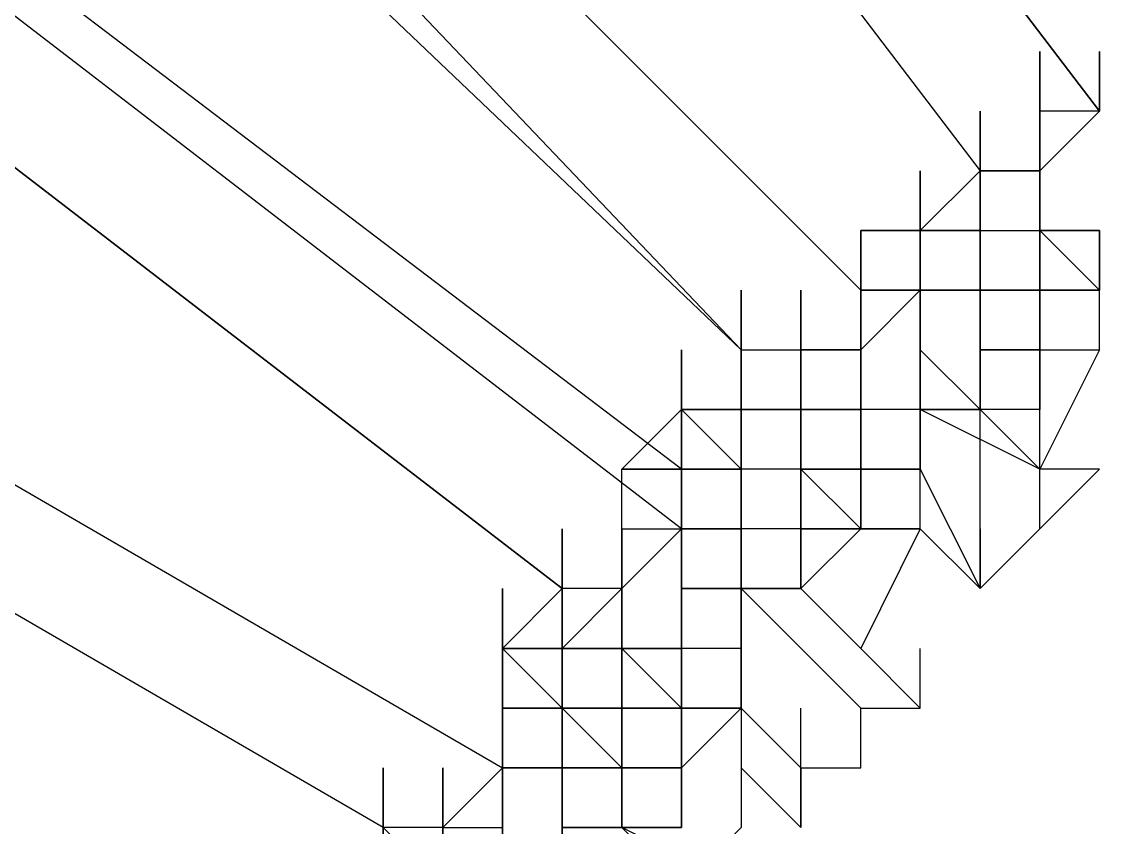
# Model space of a CAD drawing. Header units: inches. Extents: x 3324238 to 135265466, y -1036581 to 20094598.
# Drawn here: x 3353508.672 to 3353510.127, y -519252.719 to -519251.631 of the extents above; entities that cross this region are included whole.
import ezdxf

# ---------------------------------------------------------------- set-up
doc = ezdxf.new("R2010")
doc.units = ezdxf.units.IN
doc.header["$MEASUREMENT"] = 0
doc.layers.add('PDF_Geometry', color=7, linetype='Continuous')

msp = doc.modelspace()

# ---------------------------------------------------------------- linework, layer by layer
at = {"layer": 'PDF_Geometry', "color": 32, "lineweight": 13, "true_color": 0xdd6e00}
for points in [[(3353522.7765, -519332.0817), (3353522.7765, -519254.4915, 1.00015), (3353499.8943, -519254.4915)], [(3353517.2977, -519332.0817), (3353517.2977, -519254.4915, 1.002038), (3353505.3731, -519254.4915), (3353505.3731, -519332.0817)], [(3353516.8143, -519332.0817), (3353516.8143, -519254.4915, 1.000988), (3353505.8566, -519254.4915), (3353505.8566, -519332.0817)]]:
    msp.add_lwpolyline(points, format="xyb", dxfattribs=at)
at = {"layer": 'PDF_Geometry', "lineweight": 25}
for points in [[(3353510.1269, -519251.6715), (3353510.1269, -519251.7521), (3353508.8377, -519250.0601), (3353508.8377, -519249.9795), (3353508.8377, -519250.0601), (3353510.1269, -519251.7521)], [(3353508.6766, -519250.1406), (3353509.9657, -519251.8326)], [(3353508.6766, -519250.1406), (3353509.9657, -519251.8326)], [(3353509.8046, -519251.9132), (3353509.8046, -519251.9938), (3353508.1931, -519250.3824), (3353508.1931, -519250.3018), (3353508.1931, -519250.3824), (3353508.1931, -519250.3018), (3353508.1931, -519250.2212)], [(3353509.6434, -519252.2355), (3353509.6434, -519252.1549), (3353509.6434, -519252.2355), (3353509.5629, -519252.2355), (3353509.5629, -519252.1549), (3353509.4823, -519252.2355), (3353509.5629, -519252.2355), (3353509.5629, -519252.1549), (3353509.6434, -519252.1549), (3353509.6434, -519252.0743), (3353509.6434, -519252.1549), (3353509.724, -519252.1549), (3353509.724, -519252.2355), (3353509.724, -519252.1549), (3353509.8046, -519252.1549), (3353509.8046, -519252.2355), (3353509.724, -519252.2355), (3353509.724, -519252.1549), (3353509.6434, -519252.1549), (3353509.6434, -519252.0743), (3353509.6434, -519252.1549), (3353509.6434, -519252.0743), (3353508.032, -519250.3824)], [(3353509.8046, -519251.9938), (3353508.1931, -519250.3823)], [(3353509.5629, -519252.3966), (3353509.5629, -519252.4772), (3353509.5629, -519252.5578), (3353509.5629, -519252.4772), (3353509.5629, -519252.5578), (3353509.5629, -519252.4772), (3353509.5629, -519252.5578), (3353509.5629, -519252.4772), (3353509.5629, -519252.3966), (3353509.5629, -519252.3161), (3353509.5629, -519252.2355), (3353509.5629, -519252.3161), (3353509.5629, -519252.2355), (3353509.5629, -519252.1549), (3353509.5629, -519252.0743), (3353509.5629, -519252.1549), (3353509.5629, -519252.0743), (3353509.5629, -519252.1549), (3353509.6434, -519252.1549), (3353509.6434, -519252.2355), (3353509.6434, -519252.1549), (3353509.6434, -519252.0743), (3353509.6434, -519251.9938), (3353509.6434, -519252.0743), (3353509.6434, -519252.1549), (3353509.6434, -519252.0743), (3353509.6434, -519251.9938), (3353509.6434, -519252.0743), (3353509.6434, -519251.9938), (3353509.6434, -519252.0743), (3353509.6434, -519252.1549), (3353509.6434, -519252.0743), (3353507.9514, -519250.4629)], [(3353509.5629, -519252.0743), (3353509.5629, -519252.1549), (3353509.5629, -519252.2355), (3353509.5629, -519252.1549), (3353509.5629, -519252.2355), (3353509.5629, -519252.3161), (3353509.5629, -519252.2355), (3353509.5629, -519252.3161), (3353507.468, -519250.7046)], [(3353509.5629, -519252.3161), (3353509.5629, -519252.2355), (3353507.5486, -519250.7046)], [(3353506.8234, -519251.0269), (3353506.8234, -519251.1075), (3353506.8234, -519251.0269), (3353506.8234, -519251.1075), (3353506.8234, -519251.1881), (3353509.3211, -519252.6384), (3353509.3211, -519252.7189), (3353509.3211, -519252.7995), (3353509.3211, -519252.7189), (3353509.3211, -519252.7995), (3353509.3211, -519252.7189), (3353509.3211, -519252.7995), (3353509.3211, -519252.7189), (3353509.3211, -519252.7995), (3353509.4017, -519252.7995), (3353509.4017, -519252.7189), (3353509.4017, -519252.7995), (3353509.3211, -519252.7995), (3353509.3211, -519252.8801), (3353509.3211, -519252.7995)], [(3353506.7429, -519251.1075), (3353506.8234, -519251.1075), (3353506.8234, -519251.1881), (3353509.3211, -519252.6384), (3353509.3211, -519252.5578)], [(3353509.16, -519252.7995), (3353509.16, -519252.7189), (3353506.6623, -519251.2686)], [(3353509.2406, -519252.7995), (3353509.16, -519252.7189), (3353506.6623, -519251.2686)], [(3353506.0177, -519251.7521), (3353505.9371, -519251.7521), (3353505.9371, -519251.6715), (3353505.9371, -519251.7521), (3353505.9371, -519251.8326), (3353505.9371, -519251.7521), (3353506.0177, -519251.7521), (3353506.0177, -519251.6715), (3353506.0177, -519251.7521), (3353506.0177, -519251.6715), (3353506.0983, -519251.6715), (3353506.0983, -519251.7521), (3353509.0794, -519252.9606), (3353509.16, -519252.9606), (3353509.0794, -519252.9606), (3353509.16, -519252.9606), (3353509.16, -519252.8801), (3353509.0794, -519252.8801), (3353509.0794, -519252.7995), (3353509.16, -519252.8801), (3353509.16, -519252.7995), (3353509.16, -519252.8801), (3353509.16, -519252.7995), (3353509.16, -519252.7189)], [(3353510.1269, -519251.9132), (3353510.0463, -519251.9132), (3353510.0463, -519251.8326), (3353510.0463, -519251.7521), (3353510.0463, -519251.6715), (3353510.0463, -519251.7521), (3353510.0463, -519251.8326), (3353510.0463, -519251.9132), (3353510.0463, -519251.9938), (3353510.0463, -519252.0743), (3353510.0463, -519251.9938), (3353510.0463, -519252.0743), (3353510.0463, -519251.9938), (3353510.0463, -519252.0743), (3353510.0463, -519251.9938), (3353510.1269, -519251.9938)], [(3353510.1268, -519251.7521), (3353510.1268, -519251.6715)], [(3353509.8851, -519251.9132), (3353509.8851, -519251.9938), (3353509.8851, -519251.9132), (3353509.9657, -519251.8326), (3353509.9657, -519251.7521), (3353509.9657, -519251.8326), (3353509.9657, -519251.7521), (3353509.9657, -519251.8326), (3353509.9657, -519251.9132), (3353509.9657, -519251.8326), (3353509.9657, -519251.9132), (3353510.0463, -519251.9132), (3353510.0463, -519251.9938), (3353510.0463, -519251.9132), (3353510.0463, -519251.9938), (3353510.0463, -519252.0743), (3353510.0463, -519251.9938), (3353510.0463, -519251.9132), (3353510.0463, -519251.9938), (3353510.0463, -519252.0743), (3353510.0463, -519251.9938), (3353510.0463, -519251.9132), (3353510.0463, -519251.8326), (3353509.9657, -519251.8326), (3353509.9657, -519251.9132), (3353510.0463, -519251.9132), (3353510.0463, -519251.8326), (3353510.0463, -519251.9132), (3353510.0463, -519251.8326), (3353510.0463, -519251.9132), (3353510.0463, -519251.9938), (3353510.0463, -519252.0743), (3353510.0463, -519251.9938), (3353510.0463, -519252.0743), (3353510.0463, -519251.9938)], [(3353509.9657, -519251.7521), (3353509.9657, -519251.8326), (3353509.9657, -519251.9132), (3353509.8851, -519251.9132), (3353509.8851, -519251.9938), (3353509.8851, -519251.9132), (3353509.8851, -519251.9938), (3353509.8851, -519251.9132), (3353509.8851, -519251.9938), (3353509.9657, -519251.9938), (3353509.9657, -519252.0743)], [(3353510.1269, -519252.2355), (3353510.0463, -519252.2355), (3353509.9657, -519252.1549), (3353509.9657, -519252.0743), (3353509.9657, -519251.9938), (3353509.9657, -519251.9132), (3353509.9657, -519251.8326), (3353509.9657, -519251.9132), (3353509.9657, -519251.8326), (3353509.9657, -519251.9132), (3353509.9657, -519251.8326), (3353509.9657, -519251.9132), (3353509.9657, -519251.8326), (3353509.9657, -519251.7521), (3353509.9657, -519251.8326), (3353509.9657, -519251.9132), (3353509.9657, -519251.8326), (3353509.9657, -519251.9132), (3353509.8851, -519251.9132), (3353509.8851, -519251.8326), (3353509.8851, -519251.9132), (3353509.8851, -519251.9938), (3353509.8851, -519251.9132), (3353509.8851, -519251.9938), (3353509.8851, -519251.9132), (3353509.8851, -519251.8326), (3353509.8851, -519251.9132), (3353509.8851, -519251.9938), (3353509.8851, -519251.9132), (3353509.8851, -519251.9938), (3353509.8851, -519251.9132), (3353509.9657, -519251.8326), (3353509.9657, -519251.9132), (3353510.0463, -519251.9132), (3353510.0463, -519251.9938), (3353509.9657, -519251.9938), (3353510.0463, -519251.9938), (3353510.0463, -519252.0743), (3353510.0463, -519251.9938), (3353510.0463, -519251.9132), (3353510.0463, -519251.9938), (3353510.0463, -519252.0743), (3353510.1269, -519252.0743)], [(3353509.9657, -519251.8326), (3353509.9657, -519251.7521)], [(3353509.9657, -519251.8326), (3353509.9657, -519251.7521)], [(3353509.9657, -519251.8326), (3353509.9657, -519251.7521)], [(3353509.9657, -519251.9132), (3353509.9657, -519251.8326), (3353509.9657, -519251.7521)], [(3353509.9657, -519251.8326), (3353509.9657, -519251.7521)], [(3353510.1269, -519251.7521), (3353510.0463, -519251.8326), (3353510.1269, -519251.7521), (3353510.0463, -519251.7521), (3353510.0463, -519251.8326), (3353510.0463, -519251.7521), (3353510.0463, -519251.8326), (3353510.0463, -519251.9132), (3353510.0463, -519251.8326), (3353510.0463, -519251.9132), (3353510.0463, -519251.9938), (3353510.0463, -519251.9132), (3353510.0463, -519251.9938), (3353510.0463, -519252.0743), (3353510.0463, -519251.9938), (3353510.0463, -519252.0743), (3353510.0463, -519251.9938), (3353510.0463, -519251.9132), (3353510.0463, -519251.8326), (3353510.0463, -519251.9132), (3353510.1269, -519251.9132)], [(3353510.0463, -519251.8326), (3353510.0463, -519251.7521)], [(3353510.0463, -519251.9938), (3353510.0463, -519251.9132), (3353510.0463, -519251.8326), (3353510.0463, -519251.7521)], [(3353510.0463, -519251.8326), (3353510.0463, -519251.7521)], [(3353510.0463, -519251.8326), (3353510.0463, -519251.9132), (3353510.0463, -519251.9938), (3353510.0463, -519252.0743), (3353510.1269, -519252.0743), (3353510.0463, -519252.2355), (3353509.8851, -519252.1549), (3353509.8046, -519252.1549), (3353509.724, -519252.1549), (3353509.724, -519252.2355), (3353509.724, -519252.3161), (3353509.724, -519252.3966), (3353509.724, -519252.3161), (3353509.724, -519252.2355), (3353509.6434, -519252.2355), (3353509.6434, -519252.3161), (3353509.6434, -519252.3966), (3353509.6434, -519252.3161), (3353509.6434, -519252.2355), (3353509.6434, -519252.3161), (3353509.6434, -519252.2355), (3353509.6434, -519252.3161), (3353509.6434, -519252.2355), (3353509.6434, -519252.1549), (3353509.6434, -519252.2355), (3353509.6434, -519252.1549), (3353509.6434, -519252.2355)], [(3353509.8851, -519252.5578), (3353509.8046, -519252.4772), (3353509.724, -519252.3966), (3353509.724, -519252.3161), (3353509.724, -519252.3966), (3353509.724, -519252.3161), (3353509.724, -519252.2355), (3353509.724, -519252.3161), (3353509.724, -519252.2355), (3353509.724, -519252.1549), (3353509.724, -519252.2355), (3353509.724, -519252.1549), (3353509.724, -519252.2355), (3353509.8046, -519252.2355), (3353509.8046, -519252.3161), (3353509.724, -519252.3161), (3353509.8046, -519252.3161), (3353509.8046, -519252.2355), (3353509.8046, -519252.1549), (3353509.8046, -519252.2355), (3353509.8046, -519252.3161), (3353509.8046, -519252.2355), (3353509.8046, -519252.1549), (3353509.8046, -519252.0743), (3353509.8046, -519252.1549), (3353509.8046, -519252.2355), (3353509.8046, -519252.3161), (3353509.8046, -519252.2355), (3353509.8046, -519252.3161), (3353509.8046, -519252.2355), (3353509.8046, -519252.1549), (3353509.8046, -519252.0743), (3353509.8046, -519251.9938), (3353509.8851, -519251.9938), (3353509.8851, -519251.9132), (3353509.9657, -519251.9132), (3353509.9657, -519251.9938), (3353509.9657, -519251.9132), (3353509.9657, -519251.8326), (3353509.9657, -519251.9132), (3353509.8851, -519251.9132), (3353509.8851, -519251.8326), (3353509.8851, -519251.9132), (3353509.8851, -519251.8326), (3353509.8851, -519251.9132), (3353509.8851, -519251.8326), (3353509.8851, -519251.9132), (3353509.8851, -519251.8326)], [(3353509.9657, -519251.9132), (3353509.9657, -519251.9938), (3353509.8851, -519251.9938), (3353509.8851, -519251.9132), (3353509.8851, -519251.9938), (3353509.8851, -519251.9132), (3353509.8851, -519251.9938), (3353509.8851, -519251.9132), (3353509.8851, -519251.8326), (3353509.8851, -519251.9132), (3353509.8851, -519251.8326), (3353509.8851, -519251.9132), (3353509.8851, -519251.9938), (3353509.8851, -519251.9132), (3353509.8851, -519251.9938), (3353509.8851, -519251.9132), (3353509.8851, -519251.9938), (3353509.9657, -519251.9938), (3353509.9657, -519252.0743), (3353509.9657, -519252.1549), (3353509.9657, -519252.0743), (3353510.0463, -519252.0743), (3353510.0463, -519251.9938), (3353510.0463, -519252.0743), (3353510.0463, -519251.9938), (3353510.0463, -519252.0743), (3353510.0463, -519251.9938), (3353510.0463, -519252.0743), (3353509.9657, -519252.0743), (3353509.9657, -519252.1549), (3353509.9657, -519252.0743), (3353509.9657, -519252.1549), (3353509.8851, -519252.1549), (3353509.8851, -519252.0743), (3353509.8851, -519252.1549), (3353509.8851, -519252.0743), (3353509.8851, -519252.1549), (3353509.8851, -519252.0743), (3353509.8851, -519252.1549), (3353509.8851, -519252.2355)], [(3353509.8851, -519251.9938), (3353509.8851, -519251.9132), (3353509.8851, -519251.8326)], [(3353509.8851, -519251.9938), (3353509.8851, -519251.9132), (3353509.8851, -519251.8326)], [(3353509.9657, -519251.9132), (3353509.9657, -519251.8326)], [(3353509.9657, -519251.9132), (3353509.9657, -519251.8326)], [(3353509.9657, -519251.9132), (3353509.9657, -519251.8326)], [(3353509.9657, -519251.9132), (3353509.9657, -519251.8326)], [(3353509.9657, -519251.9132), (3353509.9657, -519251.8326)], [(3353509.9657, -519251.8326), (3353510.0463, -519251.8326), (3353509.9657, -519251.8326)], [(3353509.9657, -519251.9132), (3353509.9657, -519251.8326)], [(3353510.0463, -519251.9132), (3353510.1269, -519251.9938), (3353510.0463, -519251.9938), (3353510.0463, -519251.9132), (3353510.0463, -519251.9938), (3353510.0463, -519252.0743), (3353510.0463, -519251.9938), (3353510.0463, -519251.9132), (3353510.0463, -519251.9938), (3353510.0463, -519251.9132), (3353510.0463, -519251.9938), (3353510.0463, -519251.9132), (3353510.0463, -519251.8326), (3353510.0463, -519251.9132), (3353510.0463, -519251.8326), (3353510.0463, -519251.9132), (3353510.1269, -519251.9132), (3353510.1269, -519251.9938), (3353510.1269, -519251.9132)], [(3353509.8046, -519251.9938), (3353509.8046, -519251.9132)], [(3353509.8046, -519251.9938), (3353509.8046, -519251.9132)], [(3353509.8046, -519251.9132), (3353509.8851, -519251.9132), (3353509.8046, -519251.9132)], [(3353509.8046, -519251.9938), (3353509.8046, -519251.9132)], [(3353509.8046, -519251.9938), (3353509.8046, -519251.9132)], [(3353509.8046, -519252.0743), (3353509.8046, -519251.9938), (3353509.8046, -519251.9132), (3353509.8046, -519251.9938)], [(3353509.8046, -519251.9938), (3353509.8046, -519251.9132)], [(3353509.8046, -519251.9938), (3353509.8046, -519251.9132)], [(3353509.8046, -519251.9938), (3353509.8046, -519251.9132)], [(3353509.8046, -519251.9938), (3353509.8046, -519251.9132)], [(3353509.8046, -519251.9938), (3353509.8046, -519251.9132)], [(3353509.8046, -519251.9938), (3353509.8046, -519251.9132)], [(3353509.8046, -519251.9938), (3353509.8046, -519251.9132)], [(3353509.8046, -519251.9938), (3353509.8046, -519251.9132)], [(3353509.8046, -519251.9938), (3353509.8046, -519251.9132)], [(3353509.9657, -519252.3966), (3353509.9657, -519252.3161), (3353509.9657, -519252.2355), (3353509.9657, -519252.1549), (3353509.9657, -519252.0743), (3353509.9657, -519251.9938), (3353509.9657, -519252.0743), (3353509.9657, -519252.1549), (3353509.8851, -519252.0743), (3353509.8851, -519251.9938), (3353509.8851, -519251.9132)], [(3353509.8851, -519251.9938), (3353509.8851, -519251.9132)], [(3353509.9657, -519251.9132), (3353509.8851, -519251.9132), (3353509.9657, -519251.9132)], [(3353509.8851, -519251.9132), (3353509.9657, -519251.9132), (3353509.8851, -519251.9132)], [(3353509.8851, -519251.9938), (3353509.8851, -519251.9132), (3353509.8851, -519251.9938)], [(3353509.8851, -519251.9938), (3353509.8851, -519251.9132)], [(3353509.8851, -519251.9132), (3353509.9657, -519251.9132)], [(3353509.9657, -519251.9132), (3353509.8851, -519251.9132), (3353509.8851, -519251.9938), (3353509.8851, -519251.9132), (3353509.8851, -519251.9938), (3353509.8851, -519251.9132)], [(3353509.9657, -519251.9938), (3353509.9657, -519251.9132)], [(3353509.9657, -519252.0743), (3353509.9657, -519251.9938), (3353509.9657, -519251.9132)], [(3353510.1269, -519251.9938), (3353510.0463, -519251.9938), (3353510.0463, -519251.9132), (3353510.0463, -519251.9938), (3353510.1269, -519251.9938)], [(3353510.0463, -519251.9938), (3353510.0463, -519251.9132)], [(3353510.0463, -519251.9938), (3353510.0463, -519251.9132)], [(3353510.0463, -519252.0744), (3353510.0463, -519251.9938), (3353510.0463, -519251.9132)], [(3353510.0463, -519251.9938), (3353510.0463, -519251.9132)], [(3353509.2406, -519252.7995), (3353509.2406, -519252.7189), (3353509.3211, -519252.7189), (3353509.3211, -519252.6384), (3353509.4017, -519252.6384), (3353509.4017, -519252.7189), (3353509.4017, -519252.7995), (3353509.4017, -519252.7189), (3353509.4017, -519252.6384), (3353509.3211, -519252.6384), (3353509.2406, -519252.7189), (3353509.3211, -519252.7189), (3353509.3211, -519252.6384), (3353509.3211, -519252.7189), (3353509.3211, -519252.6384), (3353509.3211, -519252.5578), (3353509.3211, -519252.6384), (3353509.3211, -519252.5578), (3353509.4017, -519252.5578), (3353509.4017, -519252.4772), (3353509.4017, -519252.5578), (3353509.4017, -519252.4772), (3353509.4017, -519252.5578), (3353509.4017, -519252.4772), (3353509.4017, -519252.3966), (3353509.4017, -519252.4772), (3353509.4823, -519252.4772), (3353509.5629, -519252.4772), (3353509.5629, -519252.3966), (3353509.5629, -519252.4772), (3353509.5629, -519252.5578), (3353509.5629, -519252.4772), (3353509.5629, -519252.5578), (3353509.5629, -519252.4772), (3353509.5629, -519252.5578), (3353509.5629, -519252.6384), (3353509.5629, -519252.5578), (3353509.5629, -519252.4772), (3353509.5629, -519252.5578), (3353509.5629, -519252.6384), (3353509.5629, -519252.5578), (3353509.4823, -519252.5578), (3353509.5629, -519252.5578), (3353509.5629, -519252.4772), (3353509.5629, -519252.3966), (3353509.5629, -519252.4772), (3353509.5629, -519252.5578), (3353509.5629, -519252.4772), (3353509.5629, -519252.3966), (3353509.6434, -519252.3966), (3353509.6434, -519252.3161), (3353509.6434, -519252.2355), (3353509.6434, -519252.3161), (3353509.6434, -519252.2355), (3353509.6434, -519252.1549), (3353509.6434, -519252.0743), (3353509.6434, -519252.1549), (3353509.6434, -519252.0743), (3353509.6434, -519252.1549), (3353509.6434, -519252.0743), (3353509.6434, -519251.9938)], [(3353509.8851, -519252.3161), (3353509.8851, -519252.2355), (3353509.8046, -519252.2355), (3353509.8046, -519252.3161), (3353509.724, -519252.2355), (3353509.724, -519252.1549), (3353509.724, -519252.2355), (3353509.724, -519252.1549), (3353509.8046, -519252.1549), (3353509.8046, -519252.2355), (3353509.8046, -519252.1549), (3353509.724, -519252.1549), (3353509.6434, -519252.1549), (3353509.6434, -519252.0743), (3353509.6434, -519251.9938), (3353509.6434, -519252.0743), (3353509.6434, -519252.1549), (3353509.6434, -519252.2355), (3353509.6434, -519252.1549), (3353509.6434, -519252.2355), (3353509.6434, -519252.1549), (3353509.6434, -519252.2355), (3353509.5629, -519252.2355), (3353509.5629, -519252.1549), (3353509.5629, -519252.2355), (3353509.5629, -519252.3161), (3353509.5629, -519252.2355), (3353509.5629, -519252.3161), (3353509.5629, -519252.2355), (3353509.6434, -519252.2355), (3353509.5629, -519252.2355), (3353509.5629, -519252.3161), (3353509.5629, -519252.2355), (3353509.5629, -519252.3161), (3353509.5629, -519252.2355), (3353509.5629, -519252.3161), (3353509.5629, -519252.3966), (3353509.5629, -519252.3161)], [(3353509.6434, -519252.0743), (3353509.6434, -519251.9938)], [(3353509.724, -519252.1549), (3353509.724, -519252.2355), (3353509.724, -519252.3161), (3353509.724, -519252.3966), (3353509.8046, -519252.3161), (3353509.8046, -519252.2355), (3353509.8046, -519252.1549), (3353509.8046, -519252.0743), (3353509.8046, -519251.9938)], [(3353509.724, -519252.0743), (3353509.724, -519251.9938)], [(3353509.724, -519252.0743), (3353509.724, -519251.9938)], [(3353509.724, -519252.0743), (3353509.724, -519251.9938)], [(3353509.724, -519252.0743), (3353509.724, -519251.9938)], [(3353509.724, -519252.0743), (3353509.724, -519251.9938)], [(3353509.9657, -519252.3161), (3353509.9657, -519252.3966), (3353510.0463, -519252.3161), (3353510.0463, -519252.2355), (3353510.0463, -519252.1549), (3353509.9657, -519252.1549), (3353509.9657, -519252.0743), (3353509.9657, -519251.9938), (3353509.9657, -519252.0743), (3353509.9657, -519252.1549), (3353509.8851, -519252.1549), (3353509.8851, -519252.0743), (3353509.8851, -519252.1549), (3353509.8046, -519252.1549), (3353509.8046, -519252.0743)], [(3353509.8851, -519252.1549), (3353509.8851, -519252.0743), (3353509.8851, -519251.9938), (3353509.8046, -519252.0743)], [(3353509.8046, -519251.9938), (3353509.8851, -519251.9938), (3353509.8046, -519251.9938)], [(3353509.8046, -519252.0743), (3353509.8046, -519251.9938)], [(3353509.8046, -519252.1549), (3353509.8046, -519252.0743), (3353509.8046, -519251.9938)], [(3353509.8046, -519252.0743), (3353509.8046, -519251.9938)], [(3353509.8046, -519252.0743), (3353509.8046, -519251.9938)], [(3353509.8851, -519251.9938), (3353509.8046, -519251.9938), (3353509.8046, -519252.0743)], [(3353509.8046, -519252.0743), (3353509.8046, -519251.9938)], [(3353509.8046, -519252.0743), (3353509.8046, -519251.9938)], [(3353509.8851, -519251.9938), (3353509.8046, -519251.9938)], [(3353509.8046, -519252.0743), (3353509.8046, -519251.9938)], [(3353509.8046, -519252.0743), (3353509.8046, -519251.9938)], [(3353509.8851, -519252.0743), (3353509.8851, -519251.9938)], [(3353509.9657, -519252.0743), (3353509.9657, -519251.9938)], [(3353509.9657, -519252.1549), (3353509.9657, -519252.0743), (3353509.9657, -519251.9938)], [(3353510.0463, -519252.1549), (3353510.0463, -519252.0743), (3353510.0463, -519251.9938)], [(3353510.0463, -519252.0744), (3353510.0463, -519251.9938)], [(3353510.0463, -519251.9938), (3353510.0463, -519252.0743), (3353510.0463, -519251.9938)], [(3353510.0463, -519252.0744), (3353510.0463, -519251.9938)], [(3353510.1268, -519252.0743), (3353510.1268, -519251.9938)], [(3353509.6434, -519252.1549), (3353509.6434, -519252.0743)], [(3353509.6434, -519252.1549), (3353509.6434, -519252.0743), (3353509.6434, -519252.1549)], [(3353509.6434, -519252.1549), (3353509.6434, -519252.0743)], [(3353509.6434, -519252.1549), (3353509.6434, -519252.0743)], [(3353509.6434, -519252.0743), (3353509.724, -519252.0743)], [(3353509.6434, -519252.1549), (3353509.6434, -519252.0743), (3353509.6434, -519252.1549)], [(3353509.6434, -519252.1549), (3353509.6434, -519252.0743)], [(3353509.6434, -519252.1549), (3353509.6434, -519252.0744)], [(3353509.6434, -519252.1549), (3353509.6434, -519252.0744)], [(3353509.724, -519252.1549), (3353509.724, -519252.0743)], [(3353509.724, -519252.1549), (3353509.724, -519252.0743)], [(3353509.8046, -519252.0743), (3353509.724, -519252.0743)], [(3353509.724, -519252.0743), (3353509.8046, -519252.0743)], [(3353509.8046, -519252.1549), (3353509.8046, -519252.0743)], [(3353509.8046, -519252.1549), (3353509.8046, -519252.0743)], [(3353509.8046, -519252.1549), (3353509.8046, -519252.0743)], [(3353509.8851, -519252.1549), (3353509.8851, -519252.0743)], [(3353509.8851, -519252.1549), (3353509.8851, -519252.0743)], [(3353509.8851, -519252.1549), (3353509.8851, -519252.0743)], [(3353509.8851, -519252.1549), (3353509.8851, -519252.0743)], [(3353509.8851, -519252.1549), (3353509.8851, -519252.0743)], [(3353509.8851, -519252.1549), (3353509.8851, -519252.0743)], [(3353509.8851, -519252.1549), (3353509.8851, -519252.0743)], [(3353509.8851, -519252.1549), (3353509.8851, -519252.0743)], [(3353509.8851, -519252.1549), (3353509.8851, -519252.0743)], [(3353509.8851, -519252.1549), (3353509.8851, -519252.0743)], [(3353509.9657, -519252.1549), (3353509.9657, -519252.0743)], [(3353509.9657, -519252.1549), (3353509.9657, -519252.0743)], [(3353509.9657, -519252.1549), (3353509.9657, -519252.0743)], [(3353509.5629, -519252.2355), (3353509.5629, -519252.1549)], [(3353509.6434, -519252.1549), (3353509.5629, -519252.1549), (3353509.6434, -519252.1549)], [(3353509.5629, -519252.2355), (3353509.5629, -519252.1549)], [(3353509.5629, -519252.1549), (3353509.6434, -519252.2355)], [(3353509.6434, -519252.2355), (3353509.6434, -519252.1549)], [(3353509.6434, -519252.2355), (3353509.6434, -519252.1549)], [(3353509.6434, -519252.1549), (3353509.724, -519252.1549)], [(3353509.6434, -519252.2355), (3353509.6434, -519252.1549)], [(3353509.724, -519252.2355), (3353509.724, -519252.1549)], [(3353509.724, -519252.2355), (3353509.724, -519252.1549)], [(3353509.8046, -519252.3161), (3353509.8046, -519252.2355), (3353509.724, -519252.2355), (3353509.724, -519252.3161), (3353509.724, -519252.3966), (3353509.724, -519252.3161), (3353509.8046, -519252.3161), (3353509.8046, -519252.2355), (3353509.8046, -519252.1549), (3353509.8046, -519252.2355), (3353509.8046, -519252.1549), (3353509.8046, -519252.2355), (3353509.8851, -519252.2355), (3353509.9657, -519252.3966), (3353509.8851, -519252.3161), (3353509.8046, -519252.4772)], [(3353509.724, -519252.2355), (3353509.724, -519252.1549)], [(3353509.724, -519252.2355), (3353509.724, -519252.1549)], [(3353509.724, -519252.2355), (3353509.724, -519252.1549)], [(3353509.724, -519252.2355), (3353509.724, -519252.1549)], [(3353509.724, -519252.1549), (3353509.724, -519252.2355)], [(3353509.8046, -519252.1549), (3353509.724, -519252.1549)], [(3353509.724, -519252.1549), (3353509.724, -519252.2355), (3353509.724, -519252.3161), (3353509.724, -519252.2355), (3353509.724, -519252.1549)], [(3353509.724, -519252.2355), (3353509.724, -519252.1549)], [(3353509.724, -519252.2355), (3353509.724, -519252.1549)], [(3353509.724, -519252.2355), (3353509.724, -519252.1549)], [(3353509.724, -519252.2355), (3353509.724, -519252.1549)], [(3353509.8046, -519252.2355), (3353509.8046, -519252.1549)], [(3353509.8046, -519252.2355), (3353509.8046, -519252.1549)], [(3353509.8046, -519252.2355), (3353509.8046, -519252.1549)], [(3353509.8046, -519252.2355), (3353509.8046, -519252.1549)], [(3353509.8046, -519252.2355), (3353509.8046, -519252.1549)], [(3353509.8851, -519252.1549), (3353509.8046, -519252.1549)], [(3353509.8046, -519252.2355), (3353509.8046, -519252.1549)], [(3353509.8851, -519252.2355), (3353509.8851, -519252.1549)], [(3353509.8851, -519252.2355), (3353509.8851, -519252.1549)], [(3353509.8851, -519252.1549), (3353509.8851, -519252.2355), (3353509.8851, -519252.1549)], [(3353509.8851, -519252.1549), (3353509.9657, -519252.1549)], [(3353510.0463, -519252.1549), (3353509.9657, -519252.1549)], [(3353509.4823, -519252.2355), (3353509.5629, -519252.2355), (3353509.4823, -519252.2355)], [(3353509.4823, -519252.3161), (3353509.4823, -519252.2355)], [(3353509.4823, -519252.3161), (3353509.4823, -519252.2355)], [(3353509.5628, -519252.3161), (3353509.5628, -519252.2355)], [(3353509.5629, -519252.3966), (3353509.5629, -519252.3161), (3353509.5629, -519252.2355), (3353509.5629, -519252.3161)], [(3353509.6434, -519252.2355), (3353509.5629, -519252.2355), (3353509.6434, -519252.2355)], [(3353509.5629, -519252.2355), (3353509.5629, -519252.3161), (3353509.6434, -519252.3161)], [(3353509.5629, -519252.3161), (3353509.5629, -519252.2355)], [(3353509.5629, -519252.3161), (3353509.5629, -519252.2355)], [(3353509.5629, -519252.3966), (3353509.5629, -519252.3161), (3353509.5629, -519252.2355)], [(3353509.5629, -519252.3161), (3353509.5629, -519252.2355)], [(3353509.6434, -519252.3161), (3353509.6434, -519252.2355)], [(3353509.6434, -519252.3966), (3353509.6434, -519252.3161), (3353509.6434, -519252.3966), (3353509.724, -519252.3966), (3353509.8046, -519252.3161), (3353509.8046, -519252.2355), (3353509.8046, -519252.3161), (3353509.8046, -519252.2355), (3353509.8046, -519252.3161), (3353509.8851, -519252.3161), (3353509.8046, -519252.3161), (3353509.8046, -519252.2355), (3353509.724, -519252.2355), (3353509.724, -519252.3161), (3353509.724, -519252.2355), (3353509.724, -519252.3161), (3353509.724, -519252.3966), (3353509.724, -519252.3161), (3353509.6434, -519252.3161)], [(3353509.6434, -519252.3161), (3353509.6434, -519252.2355)], [(3353509.6434, -519252.3161), (3353509.6434, -519252.2355)], [(3353509.6434, -519252.3161), (3353509.6434, -519252.2355)], [(3353509.6434, -519252.3161), (3353509.6434, -519252.2355)], [(3353509.6434, -519252.3161), (3353509.6434, -519252.2355)], [(3353509.6434, -519252.3161), (3353509.6434, -519252.2355)], [(3353509.724, -519252.3161), (3353509.724, -519252.2355)], [(3353509.724, -519252.3161), (3353509.724, -519252.2355)], [(3353509.724, -519252.3161), (3353509.724, -519252.2355)], [(3353509.724, -519252.3161), (3353509.724, -519252.2355)], [(3353509.724, -519252.3161), (3353509.724, -519252.2355)], [(3353509.724, -519252.3161), (3353509.724, -519252.2355)], [(3353509.724, -519252.3161), (3353509.724, -519252.2355)], [(3353509.724, -519252.3966), (3353509.724, -519252.3161), (3353509.724, -519252.2355)], [(3353509.724, -519252.3161), (3353509.724, -519252.2355)], [(3353509.724, -519252.2355), (3353509.8046, -519252.2355)], [(3353509.724, -519252.3161), (3353509.724, -519252.2355)], [(3353509.724, -519252.3161), (3353509.724, -519252.2355)], [(3353509.724, -519252.3161), (3353509.724, -519252.2355)], [(3353509.724, -519252.3161), (3353509.724, -519252.2355)], [(3353509.8046, -519252.3161), (3353509.8046, -519252.2355)], [(3353509.8046, -519252.3161), (3353509.8046, -519252.2355)], [(3353509.8046, -519252.3161), (3353509.8046, -519252.2355), (3353509.8046, -519252.3161)], [(3353509.8046, -519252.3161), (3353509.8046, -519252.2355)], [(3353509.8046, -519252.3161), (3353509.8046, -519252.2355)], [(3353509.8046, -519252.3161), (3353509.8046, -519252.2355)], [(3353510.0463, -519252.3161), (3353510.0463, -519252.2355)], [(3353510.0463, -519252.3161), (3353510.1268, -519252.2355)], [(3353509.6434, -519252.3161), (3353509.6434, -519252.3966), (3353509.6434, -519252.4772), (3353509.6434, -519252.5578), (3353509.5629, -519252.5578), (3353509.5629, -519252.6384), (3353509.4823, -519252.6384), (3353509.4823, -519252.5578), (3353509.4823, -519252.4772), (3353509.4823, -519252.5578), (3353509.4823, -519252.4772), (3353509.4823, -519252.5578), (3353509.4823, -519252.4772), (3353509.4823, -519252.5578), (3353509.4823, -519252.4772), (3353509.4017, -519252.4772), (3353509.4017, -519252.5578), (3353509.4017, -519252.6384), (3353509.4017, -519252.5578), (3353509.4017, -519252.4772), (3353509.4017, -519252.3966), (3353509.4017, -519252.4772), (3353509.4017, -519252.3966), (3353509.4017, -519252.4772), (3353509.4017, -519252.3966), (3353509.4017, -519252.4772), (3353509.4017, -519252.3966), (3353509.4017, -519252.4772), (3353509.4823, -519252.3966), (3353509.4017, -519252.3966), (3353509.4017, -519252.3161), (3353509.4017, -519252.3966), (3353509.4017, -519252.4772), (3353509.4017, -519252.3966), (3353509.4017, -519252.4772), (3353509.4017, -519252.5578), (3353509.4017, -519252.4772), (3353509.4017, -519252.5578), (3353509.4017, -519252.4772), (3353509.4017, -519252.5578), (3353509.4017, -519252.4772), (3353509.4017, -519252.5578), (3353509.4017, -519252.4772), (3353509.4017, -519252.3966), (3353509.4017, -519252.4772), (3353509.3211, -519252.4772), (3353509.3211, -519252.3966), (3353509.3211, -519252.4772), (3353509.3211, -519252.5578), (3353509.4017, -519252.5578), (3353509.4017, -519252.4772), (3353509.4823, -519252.4772), (3353509.4823, -519252.3966), (3353509.4823, -519252.4772), (3353509.4823, -519252.5578), (3353509.4823, -519252.4772), (3353509.4823, -519252.5578), (3353509.5629, -519252.5578), (3353509.6434, -519252.5578)], [(3353509.4017, -519252.3966), (3353509.4017, -519252.3161)], [(3353509.4017, -519252.3966), (3353509.4017, -519252.3161)], [(3353509.4017, -519252.3966), (3353509.4017, -519252.3161)], [(3353509.4017, -519252.3966), (3353509.4017, -519252.3161)], [(3353509.4017, -519252.3966), (3353509.4017, -519252.3161)], [(3353509.5629, -519252.4772), (3353509.5629, -519252.5578), (3353509.5629, -519252.4772), (3353509.4823, -519252.4772), (3353509.4823, -519252.3966), (3353509.4823, -519252.3161), (3353509.4823, -519252.3966), (3353509.4823, -519252.4772), (3353509.4823, -519252.3966), (3353509.4823, -519252.4772), (3353509.4823, -519252.5578), (3353509.4823, -519252.6384), (3353509.5629, -519252.6384), (3353509.4823, -519252.6384), (3353509.4823, -519252.7189), (3353509.5629, -519252.7995)], [(3353509.8046, -519252.5578), (3353509.6434, -519252.3966), (3353509.6434, -519252.3161), (3353509.6434, -519252.3966), (3353509.6434, -519252.3161), (3353509.6434, -519252.3966), (3353509.6434, -519252.3161), (3353509.5629, -519252.3161), (3353509.4823, -519252.3966), (3353509.4823, -519252.3161), (3353509.5629, -519252.3161), (3353509.5629, -519252.3966), (3353509.5629, -519252.4772), (3353509.5629, -519252.3966), (3353509.5629, -519252.4772), (3353509.5629, -519252.5578), (3353509.5629, -519252.6384), (3353509.5629, -519252.5578), (3353509.4823, -519252.5578), (3353509.4823, -519252.4772)], [(3353509.4823, -519252.3966), (3353509.4823, -519252.3161)], [(3353509.4823, -519252.3966), (3353509.4823, -519252.3161)], [(3353509.6434, -519252.3161), (3353509.5629, -519252.3161), (3353509.6434, -519252.3161)], [(3353509.5629, -519252.4772), (3353509.5629, -519252.5578), (3353509.5629, -519252.4772), (3353509.5629, -519252.3966), (3353509.5629, -519252.3161)], [(3353509.6434, -519252.3966), (3353509.6434, -519252.3161)], [(3353509.724, -519252.3161), (3353509.6434, -519252.3161)], [(3353509.6434, -519252.3966), (3353509.6434, -519252.3161)], [(3353509.6434, -519252.3966), (3353509.6434, -519252.3161)], [(3353509.6434, -519252.3161), (3353509.6434, -519252.3966)], [(3353509.6434, -519252.3966), (3353509.6434, -519252.3161)], [(3353509.6434, -519252.3966), (3353509.6434, -519252.3161)], [(3353509.724, -519252.3966), (3353509.724, -519252.3161)], [(3353509.724, -519252.3966), (3353509.724, -519252.3161)], [(3353509.9657, -519252.3966), (3353509.9657, -519252.3161)], [(3353509.3211, -519252.3966), (3353509.3211, -519252.4772), (3353509.3211, -519252.5578), (3353509.3211, -519252.4772), (3353509.3211, -519252.5578), (3353509.3211, -519252.4772), (3353509.3211, -519252.3966), (3353509.3211, -519252.4772), (3353509.3211, -519252.5578), (3353509.3211, -519252.6384)], [(3353509.4017, -519252.3966), (3353509.4017, -519252.4772), (3353509.4017, -519252.3966), (3353509.4017, -519252.4772), (3353509.4017, -519252.5578), (3353509.4823, -519252.6384), (3353509.4823, -519252.5578), (3353509.4823, -519252.4772), (3353509.4017, -519252.4772), (3353509.4017, -519252.3966), (3353509.3211, -519252.4772), (3353509.3211, -519252.5578), (3353509.3211, -519252.6384), (3353509.3211, -519252.5578), (3353509.3211, -519252.6384), (3353509.3211, -519252.5578), (3353509.3211, -519252.4772), (3353509.3211, -519252.5578), (3353509.3211, -519252.6384), (3353509.3211, -519252.5578), (3353509.3211, -519252.6384), (3353509.3211, -519252.7189), (3353509.3211, -519252.7995)], [(3353509.3211, -519252.4772), (3353509.3211, -519252.3966)], [(3353509.4017, -519252.4772), (3353509.4017, -519252.3966)], [(3353509.724, -519252.6384), (3353509.6434, -519252.5578), (3353509.6434, -519252.4772), (3353509.6434, -519252.5578), (3353509.6434, -519252.4772), (3353509.6434, -519252.5578), (3353509.6434, -519252.4772), (3353509.6434, -519252.3966), (3353509.5629, -519252.3966), (3353509.5629, -519252.4772), (3353509.5629, -519252.5578), (3353509.5629, -519252.6384), (3353509.5629, -519252.7189), (3353509.4823, -519252.7189), (3353509.4823, -519252.6384), (3353509.4823, -519252.7189), (3353509.4823, -519252.6384), (3353509.4017, -519252.6384)], [(3353509.4017, -519252.4772), (3353509.4017, -519252.3966)], [(3353509.4017, -519252.4772), (3353509.4017, -519252.3966)], [(3353509.4017, -519252.4772), (3353509.4017, -519252.3966)], [(3353509.4017, -519252.4772), (3353509.4017, -519252.3966)], [(3353509.4017, -519252.4772), (3353509.4017, -519252.3966)], [(3353509.4017, -519252.4772), (3353509.4017, -519252.3966)], [(3353509.4823, -519252.4772), (3353509.4823, -519252.3966)], [(3353509.4823, -519252.4772), (3353509.4823, -519252.3966)], [(3353509.5629, -519252.4772), (3353509.5629, -519252.3966)], [(3353509.5629, -519252.4772), (3353509.5629, -519252.3966)], [(3353509.724, -519252.3966), (3353509.6434, -519252.3966), (3353509.724, -519252.3966)], [(3353509.6434, -519252.3966), (3353509.6434, -519252.4772), (3353509.6434, -519252.3966)], [(3353509.6434, -519252.3966), (3353509.6434, -519252.4772)], [(3353509.4017, -519252.7189), (3353509.4823, -519252.7189), (3353509.4017, -519252.7189), (3353509.4017, -519252.6384), (3353509.4017, -519252.7189), (3353509.4017, -519252.6384), (3353509.4017, -519252.5578), (3353509.3211, -519252.5578), (3353509.3211, -519252.6384), (3353509.3211, -519252.5578), (3353509.3211, -519252.6384), (3353509.3211, -519252.5578), (3353509.3211, -519252.6384), (3353509.3211, -519252.5578), (3353509.3211, -519252.6384), (3353509.4017, -519252.6384), (3353509.4823, -519252.6384), (3353509.4823, -519252.7189), (3353509.4823, -519252.6383), (3353509.4823, -519252.7189), (3353509.4823, -519252.6384), (3353509.4823, -519252.5578), (3353509.4823, -519252.4772), (3353509.5629, -519252.5578), (3353509.6434, -519252.5578), (3353509.5629, -519252.6384), (3353509.6434, -519252.5578), (3353509.6434, -519252.6384), (3353509.724, -519252.7189), (3353509.724, -519252.6384), (3353509.8046, -519252.6384), (3353509.8046, -519252.5578), (3353509.8851, -519252.5578), (3353509.8851, -519252.4772)], [(3353509.4017, -519252.4772), (3353509.3211, -519252.4772), (3353509.4017, -519252.4772)], [(3353509.3211, -519252.5578), (3353509.3211, -519252.4772)], [(3353509.3211, -519252.5578), (3353509.3211, -519252.4772)], [(3353509.4017, -519252.5578), (3353509.4017, -519252.4772)], [(3353509.6434, -519252.7995), (3353509.4823, -519252.7189), (3353509.4017, -519252.7189), (3353509.4823, -519252.7189), (3353509.4823, -519252.6384), (3353509.4823, -519252.5578), (3353509.4823, -519252.4772)], [(3353509.4017, -519252.5578), (3353509.4017, -519252.4772)], [(3353509.4017, -519252.5578), (3353509.4017, -519252.4772)], [(3353509.4017, -519252.5578), (3353509.4017, -519252.4772)], [(3353509.4017, -519252.5578), (3353509.4017, -519252.4772)], [(3353509.4017, -519252.5578), (3353509.4017, -519252.4772)], [(3353509.4017, -519252.5578), (3353509.4017, -519252.4772)], [(3353509.4017, -519252.4772), (3353509.4017, -519252.5578)], [(3353509.4017, -519252.5578), (3353509.4017, -519252.4772)], [(3353509.4017, -519252.5578), (3353509.4017, -519252.4772)], [(3353509.5629, -519252.5578), (3353509.5629, -519252.6384), (3353509.5629, -519252.5578), (3353509.5629, -519252.4772), (3353509.5629, -519252.5578), (3353509.5629, -519252.4772), (3353509.5629, -519252.5578), (3353509.5629, -519252.4772), (3353509.5629, -519252.5578), (3353509.4823, -519252.5578), (3353509.4823, -519252.6384), (3353509.4823, -519252.7189), (3353509.4823, -519252.6384), (3353509.5629, -519252.6384), (3353509.5629, -519252.7189)], [(3353509.6434, -519252.4772), (3353509.5629, -519252.4772), (3353509.5629, -519252.5578), (3353509.5629, -519252.6384), (3353509.5629, -519252.5578), (3353509.4823, -519252.5578), (3353509.4823, -519252.6384), (3353509.4823, -519252.5578), (3353509.4823, -519252.4772)], [(3353509.5629, -519252.5578), (3353509.5629, -519252.4772)], [(3353509.5629, -519252.5578), (3353509.5629, -519252.4772)], [(3353509.6434, -519252.5578), (3353509.6434, -519252.4772)], [(3353509.6434, -519252.5578), (3353509.6434, -519252.4772)], [(3353509.6434, -519252.5578), (3353509.6434, -519252.4772)], [(3353509.3211, -519252.7995), (3353509.3211, -519252.7189), (3353509.3211, -519252.7995), (3353509.3211, -519252.7189), (3353509.3211, -519252.6384), (3353509.3211, -519252.5578), (3353509.4017, -519252.5578), (3353509.4017, -519252.6384), (3353509.4017, -519252.7189), (3353509.4017, -519252.7995)], [(3353509.4017, -519252.7995), (3353509.4017, -519252.7189), (3353509.4017, -519252.6384), (3353509.4017, -519252.5578), (3353509.3211, -519252.5578), (3353509.3211, -519252.6384), (3353509.4017, -519252.6384), (3353509.4017, -519252.7189), (3353509.4017, -519252.6384), (3353509.4017, -519252.5578), (3353509.4017, -519252.6384), (3353509.4017, -519252.5578), (3353509.4017, -519252.6384), (3353509.4017, -519252.5578), (3353509.4017, -519252.6384), (3353509.4017, -519252.5578), (3353509.4823, -519252.5578), (3353509.4823, -519252.6384), (3353509.4823, -519252.5578), (3353509.4823, -519252.6384), (3353509.4823, -519252.7189), (3353509.4823, -519252.6384), (3353509.4823, -519252.7189), (3353509.5629, -519252.7189), (3353509.5629, -519252.6383)], [(3353509.4017, -519252.5578), (3353509.3211, -519252.5578)], [(3353509.3211, -519252.6384), (3353509.3211, -519252.5578)], [(3353509.4017, -519252.6384), (3353509.4017, -519252.5578)], [(3353509.4823, -519252.5578), (3353509.4823, -519252.6384), (3353509.4823, -519252.5578), (3353509.4017, -519252.5578)], [(3353509.4017, -519252.6384), (3353509.4017, -519252.5578)], [(3353509.4017, -519252.7189), (3353509.4017, -519252.6384), (3353509.4017, -519252.5578)], [(3353509.4823, -519252.6384), (3353509.4823, -519252.5578)], [(3353509.4823, -519252.5578), (3353509.4823, -519252.6384), (3353509.4823, -519252.5578)], [(3353509.4823, -519252.6384), (3353509.4823, -519252.5578), (3353509.5629, -519252.5578), (3353509.5629, -519252.6384)], [(3353509.4823, -519252.6384), (3353509.4823, -519252.5578)], [(3353509.4823, -519252.6384), (3353509.4823, -519252.5578)], [(3353509.5629, -519252.5578), (3353509.5629, -519252.6384), (3353509.5629, -519252.5578)], [(3353509.724, -519252.6383), (3353509.724, -519252.5578)], [(3353509.16, -519252.7995), (3353509.16, -519252.7189), (3353509.16, -519252.7995), (3353509.16, -519252.7189), (3353509.2406, -519252.7995), (3353509.2406, -519252.7189), (3353509.2406, -519252.6384), (3353509.2406, -519252.7189), (3353509.2406, -519252.6384), (3353509.2406, -519252.7189), (3353509.2406, -519252.6384), (3353509.2406, -519252.7189), (3353509.2406, -519252.6384)], [(3353509.16, -519252.7995), (3353509.16, -519252.7189), (3353509.16, -519252.6384), (3353509.16, -519252.7189), (3353509.16, -519252.7995)], [(3353509.16, -519252.7995), (3353509.16, -519252.7189), (3353509.16, -519252.6384), (3353509.16, -519252.7189), (3353509.16, -519252.7995)], [(3353509.4017, -519252.7189), (3353509.4017, -519252.6383)], [(3353509.4017, -519252.7189), (3353509.4017, -519252.6384)], [(3353509.4017, -519252.7189), (3353509.4017, -519252.6384)], [(3353509.4017, -519252.7189), (3353509.4017, -519252.6384)], [(3353509.4017, -519252.6384), (3353509.4017, -519252.7189)], [(3353509.4017, -519252.7189), (3353509.4017, -519252.6384)], [(3353509.4017, -519252.7189), (3353509.4017, -519252.6384)], [(3353509.4823, -519252.7189), (3353509.4823, -519252.6383)], [(3353509.4823, -519252.7189), (3353509.4823, -519252.6384)], [(3353509.4823, -519252.7189), (3353509.4823, -519252.6384)], [(3353509.4823, -519252.7189), (3353509.4823, -519252.6384)], [(3353509.6434, -519252.6384), (3353509.6434, -519252.7189), (3353509.5629, -519252.7995)], [(3353509.2406, -519252.7995), (3353509.2406, -519252.7189), (3353509.2406, -519252.7995), (3353509.2406, -519252.7189), (3353509.16, -519252.7189), (3353509.16, -519252.7995)], [(3353509.16, -519252.7189), (3353509.16, -519252.7995), (3353509.16, -519252.7189), (3353509.16, -519252.7995), (3353509.16, -519252.7189), (3353509.16, -519252.7995)], [(3353509.16, -519252.7995), (3353509.16, -519252.7189), (3353509.16, -519252.7995)], [(3353509.16, -519252.7995), (3353509.16, -519252.7189), (3353509.16, -519252.7995)], [(3353509.16, -519252.7995), (3353509.16, -519252.7189), (3353509.16, -519252.7995)], [(3353509.16, -519252.9606), (3353509.16, -519252.8801), (3353509.16, -519252.7995), (3353509.16, -519252.7189)], [(3353509.2406, -519252.7995), (3353509.2406, -519252.7189), (3353509.16, -519252.7189), (3353509.16, -519252.7995)], [(3353509.2406, -519252.7995), (3353509.2406, -519252.7189), (3353509.2406, -519252.7995), (3353509.2406, -519252.7189), (3353509.2406, -519252.7995), (3353509.2406, -519252.7189), (3353509.2406, -519252.7995), (3353509.2406, -519252.7189), (3353509.2406, -519252.7995)], [(3353509.2406, -519252.7995), (3353509.2406, -519252.7189)], [(3353509.3211, -519252.7995), (3353509.3211, -519252.7189), (3353509.3211, -519252.7995)], [(3353509.3211, -519252.7995), (3353509.3211, -519252.7189), (3353509.3211, -519252.7995), (3353509.3211, -519252.7189)], [(3353509.3211, -519252.7995), (3353509.3211, -519252.7189)]]:
    msp.add_lwpolyline(points, dxfattribs=at)
for points in [[(3353509.4017, -519252.3161), (3353509.4017, -519252.3966), (3353507.3069, -519250.7852), (3353509.4017, -519252.3966), (3353509.4017, -519252.4772), (3353509.3211, -519252.4772), (3353509.4017, -519252.5578), (3353509.3211, -519252.5578), (3353509.4017, -519252.5578), (3353509.4017, -519252.4772), (3353509.4017, -519252.5578), (3353509.4017, -519252.4772), (3353509.4017, -519252.3966), (3353509.4017, -519252.4772), (3353509.4017, -519252.3966), (3353509.4017, -519252.4772), (3353509.4017, -519252.3966)], [(3353510.0463, -519251.7521), (3353510.0463, -519251.8326)], [(3353509.9657, -519251.8326), (3353509.9657, -519251.9132)], [(3353510.0463, -519251.9132), (3353510.0463, -519251.9938), (3353509.9657, -519251.9938), (3353509.9657, -519252.0743), (3353510.0463, -519252.0743), (3353510.0463, -519251.9938)], [(3353509.6434, -519252.0743), (3353509.6434, -519252.1549), (3353509.6434, -519252.0743), (3353509.6434, -519251.9938)], [(3353509.6434, -519251.9938), (3353509.6434, -519252.0743)], [(3353509.724, -519252.1549), (3353509.6434, -519252.1549), (3353509.6434, -519252.0743), (3353509.724, -519252.0743), (3353509.724, -519251.9938), (3353509.724, -519252.0743)], [(3353509.724, -519251.9938), (3353509.724, -519252.0743)], [(3353509.8851, -519252.0743), (3353509.8851, -519251.9938)], [(3353510.0463, -519251.9938), (3353510.0463, -519252.0743), (3353509.9657, -519252.0743), (3353510.0463, -519252.0743), (3353510.0463, -519252.1549), (3353510.0463, -519252.0743), (3353510.0463, -519252.1549), (3353510.0463, -519252.0743), (3353510.0463, -519251.9938), (3353510.0463, -519252.0743)], [(3353510.0463, -519251.9938), (3353510.0463, -519252.0743)], [(3353509.5629, -519252.1549), (3353509.5629, -519252.2355), (3353509.5629, -519252.1549), (3353509.5629, -519252.2355), (3353509.5629, -519252.1549), (3353509.5629, -519252.2355), (3353509.5629, -519252.1549), (3353509.5629, -519252.0743)], [(3353509.6434, -519252.0743), (3353509.6434, -519252.1549)], [(3353509.724, -519252.0743), (3353509.724, -519252.1549)], [(3353509.9657, -519252.0743), (3353509.9657, -519252.1549)], [(3353509.9657, -519252.0743), (3353509.9657, -519252.1549)], [(3353509.8851, -519252.1549), (3353509.8851, -519252.2355)], [(3353509.724, -519252.2355), (3353509.724, -519252.3161), (3353509.8046, -519252.3161)], [(3353509.8046, -519252.2355), (3353509.8046, -519252.3161)], [(3353509.724, -519252.3161), (3353509.724, -519252.3966)], [(3353509.4017, -519252.3966), (3353509.4017, -519252.4772)], [(3353509.4017, -519252.4772), (3353509.4017, -519252.5578), (3353509.4017, -519252.4772), (3353509.4017, -519252.3966)], [(3353509.4017, -519252.3966), (3353509.4017, -519252.4772)], [(3353509.3211, -519252.5578), (3353509.3211, -519252.6384)], [(3353509.4823, -519252.6384), (3353509.4823, -519252.7189), (3353509.5629, -519252.7189), (3353509.4823, -519252.7189), (3353509.5629, -519252.7189), (3353509.5629, -519252.6384), (3353509.4823, -519252.6384), (3353509.4823, -519252.5578)], [(3353509.4823, -519252.5578), (3353509.4823, -519252.6383)], [(3353509.16, -519252.6384), (3353509.16, -519252.7189)], [(3353509.4017, -519252.6383), (3353509.4017, -519252.7189)], [(3353509.724, -519252.6383), (3353509.724, -519252.7189)]]:
    msp.add_lwpolyline(points, close=True, dxfattribs=at)
at = {"layer": 'PDF_Geometry', "color": 32, "lineweight": 13, "true_color": 0xdd6e00}
for centre, radius, start, end in [((3353511.3354, -519254.4835), 11.9246, 359.96181, 180.03819), ((3353511.3354, -519254.4915), 7.4126, 0, 180), ((3353511.3354, -519254.4915), 6.9291, 0, 180), ((3353511.3354, -519254.4915), 4.4314, 0, 180), ((3353511.3354, -519254.4915), 3.948, 0, 180)]:
    msp.add_arc(centre, radius, start, end, dxfattribs=at)

doc.saveas('drawing.dxf')
